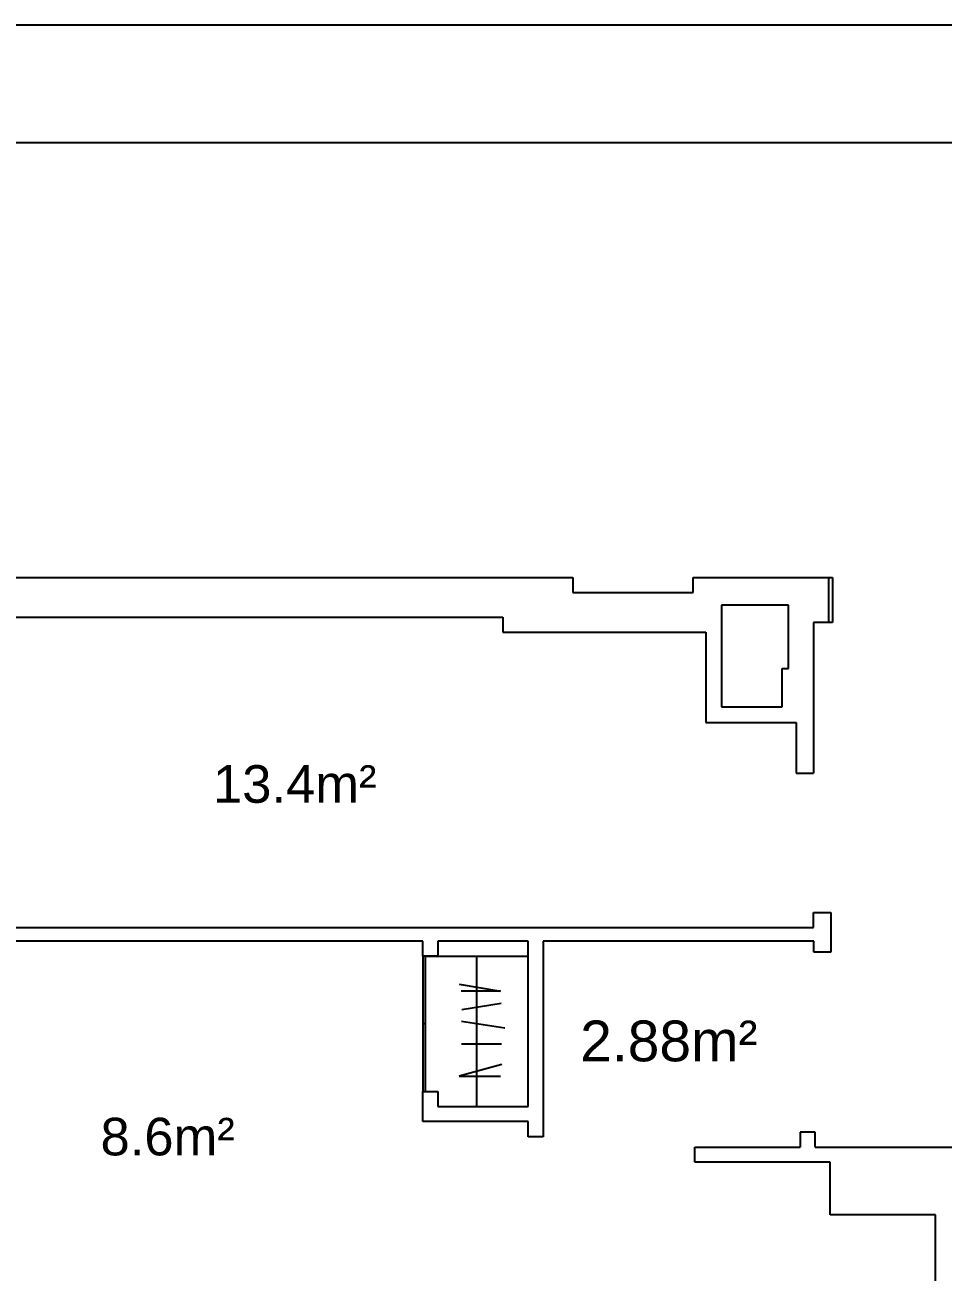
# Model space of a CAD drawing. Header units: millimetres. Extents: x 2377 to 4712, y -254 to 3188.
# Drawn here: x 3920.5 to 4037.5, y 1815.7 to 1974.7 of the extents above; entities that cross this region are included whole.
import ezdxf

# ---------------------------------------------------------------- set-up
doc = ezdxf.new("R2010")
doc.units = ezdxf.units.MM
doc.linetypes.add('DASHED2', pattern=[0.375, 0.25, -0.125])
doc.layers.add('Area', color=6, linetype='Continuous')
doc.styles.get("Standard").update_dxf_attribs({"font": 'arial.ttf'})

msp = doc.modelspace()

# ---------------------------------------------------------------- linework, layer by layer
for p, q in [((3803.4, 1974.71), (4223.4, 1974.71)), ((3818.45, 1959.71), (4213.94, 1959.71)), ((3913.58, 1904.26), (3990.32, 1904.26)), ((3990.32, 1904.26), (3990.32, 1902.34)), ((4005.67, 1902.34), (4005.67, 1904.26)), ((4005.67, 1904.26), (4022.93, 1904.26)), ((4022.93, 1904.26), (4022.93, 1898.5)), ((4022.93, 1904.26), (4023.45, 1904.26)), ((4023.45, 1904.26), (4023.45, 1898.5)), ((3990.32, 1902.34), (4005.67, 1902.34)), ((4017.8, 1900.71), (4009.27, 1900.71)), ((4009.27, 1900.71), (4009.27, 1887.75)), ((4017.8, 1892.64), (4017.8, 1900.71)), ((3912.66, 1899.19), (3981.4, 1899.19)), ((3981.4, 1899.19), (3981.4, 1897.28)), ((3981.4, 1897.28), (4007.27, 1897.28)), ((4007.27, 1897.28), (4007.27, 1885.76)), ((4022.93, 1898.5), (4021.02, 1898.5)), ((4021.02, 1898.5), (4021.02, 1879.32)), ((4023.45, 1898.5), (4022.93, 1898.5)), ((4017.01, 1887.75), (4017.01, 1892.64)), ((4017.01, 1892.64), (4017.8, 1892.64)), ((4009.27, 1887.75), (4017.01, 1887.75)), ((4007.27, 1885.76), (4018.78, 1885.76)), ((4018.78, 1885.76), (4018.78, 1879.32)), ((4018.78, 1879.32), (4021.02, 1879.32)), ((4021, 1859.65), (4021, 1861.54)), ((4021, 1861.54), (4023.22, 1861.54)), ((4023.22, 1861.54), (4023.22, 1856.5)), ((3911.65, 1859.65), (4021, 1859.65)), ((3971.18, 1857.91), (3911.65, 1857.91)), ((3971.18, 1855.99), (3971.18, 1857.91)), ((3984.61, 1857.91), (3973.1, 1857.91)), ((3973.1, 1857.91), (3973.1, 1855.99)), ((3984.61, 1836.8), (3984.61, 1857.91)), ((4021.07, 1857.91), (3986.53, 1857.91)), ((3986.53, 1857.91), (3986.53, 1832.96)), ((4021.07, 1856.5), (4021.07, 1857.91)), ((3973.1, 1855.99), (3971.18, 1855.99)), ((3971.18, 1855.99), (3971.18, 1838.72)), ((3971.51, 1855.99), (3971.51, 1838.72)), ((3971.51, 1855.99), (3978.03, 1855.99)), ((3973.1, 1855.99), (3984.61, 1855.99)), ((3978.03, 1855.99), (3978.03, 1836.8)), ((4023.22, 1856.5), (4021.07, 1856.5)), ((3975.83, 1852.39), (3981.11, 1851.52)), ((3981.11, 1851.52), (3976.08, 1851.52)), ((3981.19, 1849.94), (3976.19, 1849.15)), ((3976.12, 1847.69), (3981.66, 1846.84)), ((3971.51, 1847.35), (3971.18, 1847.35)), ((3976.11, 1844.81), (3981.24, 1844.78)), ((3981.26, 1842.15), (3975.82, 1840.68)), ((3975.82, 1840.68), (3981.1, 1840.68)), ((3971.18, 1834.88), (3971.18, 1838.72)), ((3971.18, 1838.72), (3973.1, 1838.72)), ((3973.1, 1838.72), (3973.1, 1836.8)), ((3973.1, 1836.8), (3984.61, 1836.8)), ((3984.61, 1834.88), (3971.18, 1834.88)), ((3984.61, 1832.96), (3984.61, 1834.88)), ((4021.22, 1833.54), (4019.3, 1833.54)), ((4019.3, 1833.54), (4019.3, 1831.62)), ((4021.22, 1831.62), (4021.22, 1833.54)), ((3986.53, 1832.96), (3984.61, 1832.96)), ((4005.87, 1829.71), (4005.87, 1831.62)), ((4005.87, 1829.71), (4005.87, 1831.62)), ((4005.87, 1831.62), (4019.3, 1831.62)), ((4021.22, 1831.62), (4050, 1831.62)), ((4023.14, 1829.71), (4005.87, 1829.71)), ((4023.14, 1822.99), (4023.14, 1829.71)), ((4036.57, 1822.99), (4023.14, 1822.99)), ((4036.57, 1767.35), (4036.57, 1822.99))]:
    msp.add_line(p, q)

# ---------------------------------------------------------------- texts
at = {"layer": 'Area', "linetype": 'DASHED2', "char_height": 4.796, "attachment_point": 1}
for s, insert in [('13.4m²', (3944.44, 1880.33)), ('8.6m²', (3930.1, 1835.37))]:
    msp.add_mtext_dynamic_manual_height_columns(s, width=34.4611, gutter_width=23.98, heights=[0], dxfattribs=dict(at, insert=insert))
at = {"layer": 'Area', "insert": (3991.26, 1847.77), "char_height": 5.201, "attachment_point": 1}
msp.add_mtext_dynamic_manual_height_columns('2.88m²', width=28.6707, gutter_width=26.01, heights=[0], dxfattribs=at)

doc.saveas('drawing.dxf')
